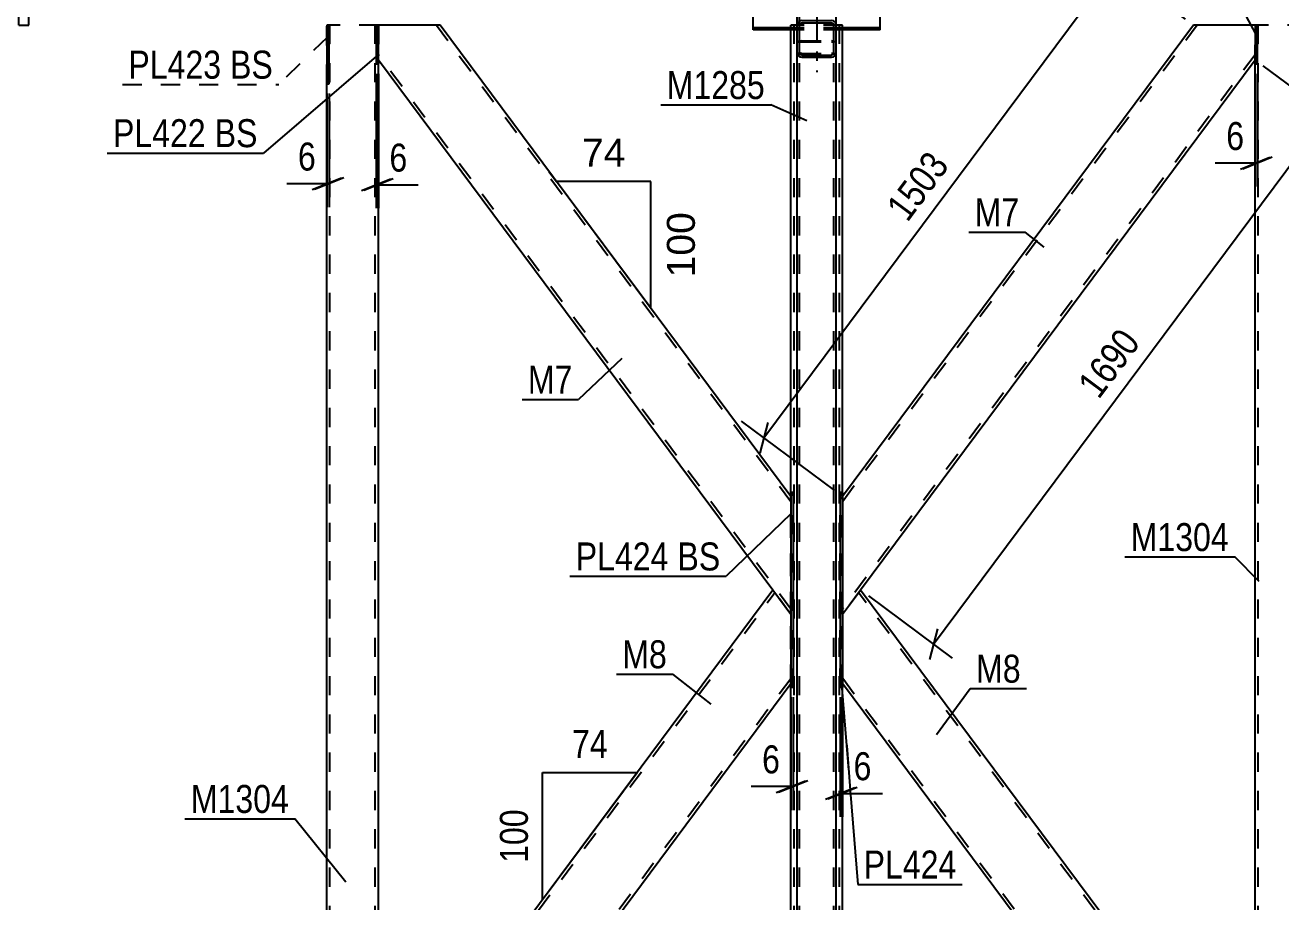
# Model space of a CAD drawing. Header units: millimetres. Extents: x 0 to 1189, y 0 to 841.
# Drawn here: x 77.5 to 206, y 528 to 617.7 of the extents above; entities that cross this region are included whole.
import ezdxf

# ---------------------------------------------------------------- set-up
doc = ezdxf.new("R2010")
doc.units = ezdxf.units.MM
doc.linetypes.add('DXK_LINE_DOT2', pattern=[3.9198, 1.9599, -1.9599])
doc.linetypes.add('DXK_LINE_DOT3', pattern=[5.9187, 2.979, -0.9799, 0.9799, -0.9799])
doc.styles.add('Arial', font='ARIAL.TTF', dxfattribs={"height": 0.2})
doc.styles.add('Arial Narrow', font='ARIALN.TTF', dxfattribs={"height": 0.2})

# ---------------------------------------------------------------- blocks, each defined once
blk = doc.blocks.new('Part-814407264-3903 - 3878')
at = {"color": 7, "linetype": 'DXK_LINE_DOT2'}
for p, q in [((160.94, 549.92), (160.94, 569.88)), ((161.18, 569.88), (160.94, 569.88)), ((161.18, 549.92), (161.18, 569.88)), ((161.18, 549.92), (160.94, 549.92))]:
    blk.add_line(p, q, dxfattribs=at)
blk = doc.blocks.new('Part-814407264-3905 - 3878')
at = {"color": 7, "linetype": 'DXK_LINE_DOT2'}
for p, q in [((155.9, 549.92), (155.9, 569.87)), ((156.14, 569.87), (155.9, 569.87)), ((156.14, 549.92), (156.14, 569.87)), ((156.14, 549.92), (155.9, 549.92))]:
    blk.add_line(p, q, dxfattribs=at)
blk = doc.blocks.new('Part-814407264-3906 - 3878')
at = {"color": 2, "linetype": 'Continuous'}
for p, q in [((156.14, 569.87), (155.9, 569.87)), ((155.9, 569.87), (155.9, 549.92)), ((156.14, 569.87), (156.14, 549.92)), ((156.14, 549.92), (155.9, 549.92))]:
    blk.add_line(p, q, dxfattribs=at)
blk = doc.blocks.new('Part-814407264-3975 - 3878')
at = {"color": 2, "linetype": 'Continuous'}
for p, q in [((203.64, 617.7), (203.4, 617.7)), ((203.4, 617.7), (203.4, 613.72)), ((203.64, 613.72), (203.64, 617.7)), ((203.4, 613.72), (203.64, 613.72))]:
    blk.add_line(p, q, dxfattribs=at)
blk = doc.blocks.new('Part-814407264-4253 - 3878')
at = {"color": 2, "linetype": 'Continuous'}
for p, q in [((155.9, 569.87), (155.9, 617.7)), ((161.18, 569.88), (161.18, 617.7)), ((155.9, 502.1), (155.9, 549.92)), ((161.18, 502.1), (161.18, 549.92))]:
    blk.add_line(p, q, dxfattribs=at)
at = {"color": 7, "linetype": 'DXK_LINE_DOT2'}
for p, q in [((161.18, 617.7), (155.9, 617.7)), ((156.22, 502.1), (156.22, 617.7)), ((160.86, 502.1), (160.86, 617.7)), ((155.9, 549.92), (155.9, 569.87)), ((161.18, 549.92), (161.18, 569.88)), ((155.9, 502.1), (161.18, 502.1))]:
    blk.add_line(p, q, dxfattribs=at)
blk = doc.blocks.new('Part-814407264-4040 - 3878')
at = {"color": 2, "linetype": 'Continuous'}
for p, q in [((161.18, 569.88), (160.94, 569.88)), ((160.94, 569.88), (160.94, 549.92)), ((161.18, 569.88), (161.18, 549.92)), ((161.18, 549.92), (160.94, 549.92))]:
    blk.add_line(p, q, dxfattribs=at)
blk = doc.blocks.new('Part-814407264-3990 - 3878')
at = {"color": 7, "linetype": 'DXK_LINE_DOT2'}
for p, q in [((108.4, 617.7), (108.64, 617.7)), ((108.4, 617.7), (108.4, 611.7)), ((108.64, 617.7), (108.64, 611.7)), ((108.4, 611.7), (108.64, 611.7))]:
    blk.add_line(p, q, dxfattribs=at)
blk = doc.blocks.new('Part-814407264-4213 - 3878')
at = {"color": 2, "linetype": 'Continuous'}
for p, q in [((154.05, 559.9), (113.68, 505.67)), ((155.9, 557.41), (154.05, 559.9)), ((120, 502.1), (155.9, 550.33)), ((119.2, 502.1), (113.68, 502.1)), ((119.98, 502.1), (119.2, 502.1))]:
    blk.add_line(p, q, dxfattribs=at)
at = {"color": 7, "linetype": 'DXK_LINE_DOT2'}
for p, q in [((113.68, 505.14), (154.25, 559.63)), ((155.9, 550.33), (155.9, 557.41)), ((119.6, 502.1), (155.9, 550.86)), ((113.68, 505.67), (113.68, 502.1)), ((120, 502.1), (119.98, 502.1)), ((120, 502.1), (119.98, 502.1))]:
    blk.add_line(p, q, dxfattribs=at)
blk = doc.blocks.new('Part-814407264-3995 - 3878')
at = {"color": 2, "linetype": 'Continuous'}
for p, q in [((108.64, 617.7), (108.4, 617.7)), ((108.4, 617.7), (108.4, 611.7)), ((108.64, 611.7), (108.64, 617.7)), ((108.4, 611.7), (108.64, 611.7))]:
    blk.add_line(p, q, dxfattribs=at)
blk = doc.blocks.new('Part-814407264-4010 - 3878')
at = {"color": 2, "linetype": 'Continuous'}
for p, q in [((113.68, 617.7), (113.44, 617.7)), ((113.44, 617.7), (113.44, 613.72)), ((113.68, 613.72), (113.68, 617.7)), ((113.44, 613.72), (113.68, 613.72))]:
    blk.add_line(p, q, dxfattribs=at)
blk = doc.blocks.new('Part-814407264-4078 - 3878')
at = {"color": 7, "linetype": 'DXK_LINE_DOT2'}
for p, q in [((203.4, 617.7), (203.64, 617.7)), ((203.4, 617.7), (203.4, 613.72)), ((203.64, 617.7), (203.64, 613.72)), ((203.4, 613.72), (203.64, 613.72))]:
    blk.add_line(p, q, dxfattribs=at)
blk = doc.blocks.new('Part-814407264-4144 - 3878')
at = {"color": 7, "linetype": 'DXK_LINE_DOT2'}
for p, q in [((165.04, 629.65), (152.04, 629.65)), ((152.04, 617.7), (152.04, 629.65)), ((152.04, 629.43), (165.04, 629.43)), ((165.04, 617.7), (165.04, 629.65)), ((161.18, 617.43), (155.9, 617.43)), ((161.18, 617.21), (155.9, 617.21)), ((165.04, 617.21), (165.04, 617.43))]:
    blk.add_line(p, q, dxfattribs=at)
at = {"color": 2, "linetype": 'Continuous'}
for p, q in [((152.04, 617.21), (152.04, 617.7)), ((155.9, 617.43), (152.04, 617.43)), ((155.9, 617.21), (152.04, 617.21)), ((165.04, 617.43), (161.18, 617.43)), ((165.04, 617.21), (161.18, 617.21)), ((165.04, 617.43), (165.04, 617.7)), ((165.04, 617.21), (165.04, 617.43))]:
    blk.add_line(p, q, dxfattribs=at)
blk = doc.blocks.new('Part-814407264-4145 - 3878')
at = {"color": 7, "linetype": 'DXK_LINE_DOT3'}
blk.add_line((158.54, 630.81), (158.54, 612.87), dxfattribs=at)
at = {"color": 7, "linetype": 'DXK_LINE_DOT2'}
for p, q in [((156.54, 629.01), (156.58, 629.21)), ((156.54, 622.23), (156.54, 629.01)), ((156.8, 629.11), (156.78, 629.01)), ((156.78, 617.72), (156.78, 629.01)), ((156.85, 629.19), (156.8, 629.11)), ((156.84, 629.48), (156.93, 629.5)), ((156.93, 629.25), (156.85, 629.19)), ((156.93, 629.5), (157.02, 629.52)), ((157.02, 629.27), (156.93, 629.25)), ((157.02, 629.52), (160.06, 629.52)), ((157.02, 629.27), (160.06, 629.27)), ((160.06, 629.52), (160.25, 629.48)), ((160.16, 629.25), (160.06, 629.27)), ((160.23, 629.19), (160.16, 629.25)), ((160.29, 629.11), (160.23, 629.19)), ((160.3, 629.01), (160.29, 629.11)), ((160.3, 614.86), (160.3, 629.01)), ((160.51, 629.21), (160.54, 629.01)), ((160.54, 622.23), (160.54, 629.01)), ((156.58, 625.58), (156.54, 625.78)), ((156.78, 625.78), (156.8, 625.68)), ((156.8, 625.68), (156.85, 625.6)), ((157.02, 625.27), (156.84, 625.31)), ((156.85, 625.6), (156.93, 625.54)), ((156.93, 625.54), (157.02, 625.52)), ((157.02, 625.52), (160.06, 625.52)), ((157.02, 625.27), (160.06, 625.27)), ((160.06, 625.52), (160.16, 625.54)), ((160.25, 625.31), (160.06, 625.27)), ((160.16, 625.54), (160.23, 625.6)), ((160.23, 625.6), (160.29, 625.68)), ((160.29, 625.68), (160.3, 625.78)), ((160.54, 625.78), (160.51, 625.58)), ((156.54, 614.86), (156.54, 617.72)), ((160.54, 614.86), (160.54, 617.72))]:
    blk.add_line(p, q, dxfattribs=at)
at = {"color": 2, "linetype": 'Continuous'}
for p, q in [((156.54, 617.72), (156.54, 622.23)), ((160.54, 617.72), (160.54, 622.23)), ((157.02, 618.17), (156.84, 618.14)), ((157.02, 618.17), (160.06, 618.17)), ((160.25, 618.14), (160.06, 618.17)), ((156.58, 617.89), (156.54, 617.72)), ((156.54, 614.86), (156.54, 617.72)), ((156.68, 618.04), (156.58, 617.89)), ((156.84, 618.14), (156.68, 618.04)), ((156.78, 617.72), (156.8, 617.8)), ((156.78, 614.86), (156.78, 617.72)), ((156.8, 617.8), (156.85, 617.88)), ((156.85, 617.88), (156.93, 617.93)), ((156.93, 617.93), (157.02, 617.94)), ((157.02, 617.94), (160.06, 617.94)), ((160.06, 617.94), (160.16, 617.93)), ((160.16, 617.93), (160.23, 617.88)), ((160.23, 617.88), (160.29, 617.8)), ((160.4, 618.04), (160.25, 618.14)), ((160.29, 617.8), (160.3, 617.72)), ((160.3, 614.86), (160.3, 617.72)), ((160.51, 617.89), (160.4, 618.04)), ((160.54, 617.72), (160.51, 617.89)), ((160.54, 614.86), (160.54, 617.72)), ((156.54, 614.86), (156.58, 614.69)), ((156.58, 614.69), (156.68, 614.54)), ((156.68, 614.54), (156.84, 614.45)), ((156.8, 614.78), (156.78, 614.86)), ((156.85, 614.7), (156.8, 614.78)), ((156.84, 614.45), (157.02, 614.41)), ((156.93, 614.65), (156.85, 614.7)), ((157.02, 614.64), (156.93, 614.65)), ((157.02, 614.64), (160.06, 614.64)), ((157.02, 614.41), (160.06, 614.41)), ((160.16, 614.65), (160.06, 614.64)), ((160.06, 614.41), (160.25, 614.45)), ((160.23, 614.7), (160.16, 614.65)), ((160.29, 614.78), (160.23, 614.7)), ((160.25, 614.45), (160.4, 614.54)), ((160.3, 614.86), (160.29, 614.78)), ((160.4, 614.54), (160.51, 614.69)), ((160.51, 614.69), (160.54, 614.86))]:
    blk.add_line(p, q, dxfattribs=at)
at = {"color": 7, "linetype": 'DXK_LINE_DOT2'}
for centre, start, end in [((157.04, 629.03), 114.3196, 159.2414), ((160.04, 629.03), 20.7586, 65.6804), ((157.04, 625.76), 200.7586, 245.6804), ((160.04, 625.76), 294.3196, 339.2414)]:
    blk.add_arc(centre, 0.496, start, end, dxfattribs=at)
blk = doc.blocks.new('Part-814407264-4168 - 3878')
at = {"color": 2, "linetype": 'Continuous'}
for p, q in [((76.9, 617.7), (76.9, 629.7)), ((77.9, 629.7), (76.9, 629.7)), ((77.9, 617.7), (77.9, 629.7)), ((76.9, 617.7), (77.9, 617.7))]:
    blk.add_line(p, q, dxfattribs=at)
blk = doc.blocks.new('Part-814407264-4233 - 3878')
at = {"color": 2, "linetype": 'Continuous'}
for p, q in [((161.18, 557.42), (163.03, 559.9)), ((203.4, 505.67), (163.03, 559.9)), ((197.09, 502.1), (161.18, 550.32)), ((203.4, 502.1), (197.11, 502.1))]:
    blk.add_line(p, q, dxfattribs=at)
at = {"color": 7, "linetype": 'DXK_LINE_DOT2'}
for p, q in [((203.4, 505.14), (162.83, 559.63)), ((161.18, 550.32), (161.18, 557.42)), ((197.49, 502.1), (161.18, 550.86)), ((203.4, 502.1), (203.4, 505.67)), ((197.09, 502.1), (197.11, 502.1)), ((197.11, 502.1), (197.09, 502.1))]:
    blk.add_line(p, q, dxfattribs=at)
blk = doc.blocks.new('Part-814407264-4263 - 3878')
at = {"color": 7, "linetype": 'DXK_LINE_DOT2'}
for p, q in [((208.68, 617.7), (203.4, 617.7)), ((203.4, 613.72), (203.4, 617.7)), ((203.72, 502.1), (203.72, 617.7)), ((208.36, 502.1), (208.36, 617.7)), ((208.68, 614.12), (208.68, 617.7)), ((203.4, 502.1), (203.4, 506.07)), ((208.68, 502.1), (208.68, 506.07)), ((203.4, 502.1), (208.68, 502.1))]:
    blk.add_line(p, q, dxfattribs=at)
at = {"color": 2, "linetype": 'Continuous'}
for p, q in [((203.4, 506.07), (203.4, 613.72)), ((208.68, 506.07), (208.68, 614.12))]:
    blk.add_line(p, q, dxfattribs=at)
blk = doc.blocks.new('Part-814407264-4268 - 3878')
at = {"color": 7, "linetype": 'DXK_LINE_DOT2'}
for p, q in [((156.58, 615.98), (156.54, 615.92)), ((156.54, 614.86), (156.54, 615.92)), ((156.68, 616.03), (156.58, 615.98)), ((156.84, 616.07), (156.68, 616.03)), ((156.78, 615.92), (156.8, 615.95)), ((156.78, 502.1), (156.78, 615.92)), ((156.8, 615.95), (156.85, 615.98)), ((157.02, 616.08), (156.84, 616.07)), ((156.85, 615.98), (156.93, 615.99)), ((156.93, 615.99), (157.02, 616)), ((157.02, 616.08), (160.06, 616.08)), ((157.02, 616), (160.06, 616)), ((160.25, 616.07), (160.06, 616.08)), ((160.06, 616), (160.16, 615.99)), ((160.16, 615.99), (160.23, 615.98)), ((160.23, 615.98), (160.29, 615.95)), ((160.25, 616.07), (160.29, 616.06)), ((160.29, 616.06), (160.4, 616.03)), ((160.29, 615.95), (160.3, 615.92)), ((160.3, 502.1), (160.3, 615.92)), ((160.51, 615.98), (160.4, 616.03)), ((160.54, 615.92), (160.51, 615.98)), ((160.54, 614.86), (160.54, 615.92)), ((156.54, 614.87), (156.58, 614.81)), ((156.58, 614.81), (156.68, 614.76)), ((156.68, 614.76), (156.84, 614.72)), ((156.8, 614.84), (156.78, 614.87)), ((156.85, 614.82), (156.8, 614.84)), ((156.84, 614.72), (156.85, 614.72)), ((156.93, 614.8), (156.85, 614.82)), ((156.85, 614.72), (157.02, 614.71)), ((157.02, 614.79), (156.93, 614.8)), ((157.02, 614.79), (160.06, 614.79)), ((157.02, 614.71), (160.06, 614.71)), ((160.16, 614.8), (160.06, 614.79)), ((160.06, 614.71), (160.25, 614.72)), ((160.23, 614.82), (160.16, 614.8)), ((160.29, 614.84), (160.23, 614.82)), ((160.25, 614.72), (160.4, 614.76)), ((160.3, 614.87), (160.29, 614.84)), ((160.4, 614.76), (160.51, 614.81)), ((160.51, 614.81), (160.54, 614.87)), ((156.84, 512.84), (157.02, 512.99)), ((157.02, 512.99), (160.06, 512.99)), ((160.06, 512.99), (160.25, 512.84)), ((156.54, 511.07), (156.58, 511.8)), ((157.02, 512.03), (156.93, 511.96)), ((157.02, 512.03), (160.06, 512.03)), ((160.16, 511.96), (160.06, 512.03)), ((160.51, 511.8), (160.54, 511.07)), ((156.8, 511.44), (156.78, 511.07)), ((160.3, 511.07), (160.29, 511.44)), ((156.85, 502.1), (156.84, 502.1))]:
    blk.add_line(p, q, dxfattribs=at)
at = {"color": 2, "linetype": 'Continuous'}
for p, q in [((156.54, 502.1), (156.54, 614.86)), ((160.54, 502.1), (160.54, 614.86)), ((160.51, 502.1), (156.54, 502.1)), ((160.54, 502.1), (160.51, 502.1))]:
    blk.add_line(p, q, dxfattribs=at)
at = {"color": 7, "linetype": 'DXK_LINE_DOT2'}
for centre, radius, start, end in [((159.38, 511.66), 2.8, 154.9542, 176.9973), ((157.71, 511.66), 2.8, 3.0027, 25.0458), ((158.2, 511.36), 1.4, 154.9542, 176.9973), ((158.89, 511.36), 1.4, 3.0027, 25.0458)]:
    blk.add_arc(centre, radius, start, end, dxfattribs=at)
blk = doc.blocks.new('Part-814407264-4273 - 3878')
at = {"color": 7, "linetype": 'DXK_LINE_DOT2'}
for p, q in [((113.68, 617.7), (108.4, 617.7)), ((108.4, 611.7), (108.4, 617.7)), ((108.72, 502.1), (108.72, 617.7)), ((113.36, 502.1), (113.36, 617.7)), ((113.68, 614.12), (113.68, 617.7)), ((108.4, 502.1), (108.4, 508.1)), ((113.68, 502.1), (113.68, 506.07)), ((108.4, 502.1), (113.68, 502.1))]:
    blk.add_line(p, q, dxfattribs=at)
at = {"color": 2, "linetype": 'Continuous'}
for p, q in [((113.68, 506.07), (113.68, 614.12)), ((108.4, 508.1), (108.4, 611.7))]:
    blk.add_line(p, q, dxfattribs=at)
blk = doc.blocks.new('Part-814407264-4288 - 3878')
at = {"color": 2, "linetype": 'Continuous'}
for p, q in [((113.68, 615.19), (113.68, 617.7)), ((119.98, 617.7), (113.68, 617.7)), ((155.9, 569.47), (120, 617.7)), ((154.05, 559.9), (113.68, 614.12))]:
    blk.add_line(p, q, dxfattribs=at)
at = {"color": 7, "linetype": 'DXK_LINE_DOT2'}
for p, q in [((155.9, 568.93), (119.6, 617.7)), ((120, 617.7), (119.98, 617.7)), ((120, 617.7), (119.98, 617.7)), ((113.68, 614.12), (113.68, 615.19)), ((113.68, 614.12), (113.68, 614.78)), ((155.9, 557.95), (113.68, 614.66)), ((155.9, 557.41), (155.9, 569.47)), ((155.9, 557.41), (154.05, 559.9))]:
    blk.add_line(p, q, dxfattribs=at)
blk = doc.blocks.new('Part-814407264-4333 - 3878')
at = {"color": 2, "linetype": 'Continuous'}
for p, q in [((197.09, 617.7), (161.18, 569.48)), ((203.4, 617.7), (197.11, 617.7)), ((203.4, 614.12), (163.03, 559.9))]:
    blk.add_line(p, q, dxfattribs=at)
at = {"color": 7, "linetype": 'DXK_LINE_DOT2'}
for p, q in [((197.49, 617.7), (161.18, 568.94)), ((197.09, 617.7), (197.11, 617.7)), ((197.11, 617.7), (197.09, 617.7)), ((203.4, 617.7), (203.4, 614.12)), ((203.4, 614.66), (161.18, 557.95)), ((161.18, 557.42), (161.18, 569.48)), ((163.03, 559.9), (161.18, 557.42))]:
    blk.add_line(p, q, dxfattribs=at)
blk = doc.blocks.new('Part-814407264-4367 - 3878')
at = {"color": 7, "linetype": 'DXK_LINE_DOT2'}
for p, q in [((113.44, 617.7), (113.68, 617.7)), ((113.44, 617.7), (113.44, 613.72)), ((113.68, 617.7), (113.68, 613.72)), ((113.44, 613.72), (113.68, 613.72))]:
    blk.add_line(p, q, dxfattribs=at)
blk = doc.blocks.new('AngleDimension-814407264-13877 - 3878')
at = {"color": 7, "linetype": 'Continuous'}
for p, q in [((130.48, 541.22), (140.15, 541.22)), ((130.48, 528.23), (140.15, 541.22)), ((130.48, 528.23), (130.48, 541.22)), ((136.25, 535.99), (140.15, 541.22))]:
    blk.add_line(p, q, dxfattribs=at)
at = {"color": 0}
for points in [[(137.74, 542.12), (137.74, 546.32), (132.89, 546.32), (132.89, 542.12)], [(129.58, 538.07), (125.38, 538.07), (125.38, 531.38), (129.58, 531.38)]]:
    blk.add_wipeout(points, dxfattribs=at)
at = {"color": 3, "style": 'Arial Narrow'}
blk.add_text('74', height=2.863, dxfattribs=at).set_placement((133.49, 542.72))
blk.add_text('100', height=2.863, rotation=90.0002, dxfattribs=at).set_placement((128.98, 531.98))
blk = doc.blocks.new('StraightDimension-814407264-13410 - 3878')
at = {"color": 7, "linetype": 'Continuous'}
for p, q in [((155.9, 548.92), (155.9, 537.39)), ((156.14, 548.92), (156.14, 537.39)), ((155.9, 539.79), (151.83, 539.79)), ((155.9, 539.79), (151.83, 539.79)), ((154.4, 539.19), (157.4, 540.39)), ((157.64, 540.39), (154.64, 539.19)), ((155.9, 539.79), (156.14, 539.79))]:
    blk.add_line(p, q, dxfattribs=at)
at = {"color": 0}
blk.add_wipeout([(155.38, 540.54), (155.38, 544.74), (152.35, 544.74), (152.35, 540.54)], dxfattribs=at)
at = {"color": 3, "style": 'Arial Narrow'}
blk.add_text('6', height=2.86, dxfattribs=at).set_placement((152.95, 541.14))
blk = doc.blocks.new('StraightDimension-814407264-4746 - 3878')
at = {"color": 7, "linetype": 'Continuous'}
for p, q in [((196.28, 618.29), (186.76, 625.39)), ((188.63, 622.13), (189.46, 625.25)), ((153.14, 575.46), (189.04, 623.69)), ((160.38, 570.07), (150.85, 577.17)), ((153.55, 577.03), (152.72, 573.9))]:
    blk.add_line(p, q, dxfattribs=at)
at = {"color": 0}
blk.add_wipeout([(173.03, 603.44), (169.66, 605.95), (164.58, 599.12), (167.95, 596.61)], dxfattribs=at)
at = {"color": 3, "style": 'Arial Narrow'}
blk.add_text('1503', height=2.863, rotation=53.3309, dxfattribs=at).set_placement((167.82, 597.45))
blk = doc.blocks.new('StraightDimension-814407264-4775 - 3878')
at = {"color": 7, "linetype": 'Continuous'}
for p, q in [((204.2, 613.53), (212.78, 607.14)), ((210.44, 607.01), (211.27, 610.13)), ((170.49, 554.35), (210.86, 608.57)), ((163.83, 559.3), (172.41, 552.91)), ((170.9, 555.91), (170.07, 552.79))]:
    blk.add_line(p, q, dxfattribs=at)
at = {"color": 0}
blk.add_wipeout([(192.61, 585.32), (189.24, 587.83), (184.16, 581), (187.53, 578.49)], dxfattribs=at)
at = {"color": 3, "style": 'Arial Narrow'}
blk.add_text('1690', height=2.863, rotation=53.3309, dxfattribs=at).set_placement((187.4, 579.33))
blk = doc.blocks.new('StraightDimension-814407264-4991 - 3878')
at = {"color": 7, "linetype": 'Continuous'}
for p, q in [((203.4, 612.72), (203.4, 601.17)), ((203.64, 612.72), (203.64, 601.17)), ((201.9, 602.97), (204.9, 604.17)), ((205.14, 604.17), (202.14, 602.97)), ((203.4, 603.57), (199.32, 603.57)), ((203.4, 603.57), (199.32, 603.57)), ((203.4, 603.57), (203.64, 603.57))]:
    blk.add_line(p, q, dxfattribs=at)
at = {"color": 0}
blk.add_wipeout([(202.88, 604.32), (202.88, 608.52), (199.85, 608.52), (199.85, 604.32)], dxfattribs=at)
at = {"color": 3, "style": 'Arial Narrow'}
blk.add_text('6', height=2.86, dxfattribs=at).set_placement((200.45, 604.92))
blk = doc.blocks.new('AngleDimension-814407264-5055 - 3878')
at = {"color": 7, "linetype": 'Continuous'}
for p, q in [((131.14, 602.72), (131.9, 601.71)), ((141.57, 601.71), (131.9, 601.71)), ((141.57, 588.72), (131.9, 601.71)), ((141.57, 588.72), (141.57, 601.71))]:
    blk.add_line(p, q, dxfattribs=at)
at = {"color": 0}
for points in [[(139.56, 602.61), (139.56, 606.81), (133.91, 606.81), (133.91, 602.61)], [(146.67, 599.15), (142.47, 599.15), (142.47, 591.28), (146.67, 591.28)]]:
    blk.add_wipeout(points, dxfattribs=at)
at = {"color": 3, "style": 'Arial'}
blk.add_text('74', height=2.865, dxfattribs=at).set_placement((134.51, 603.21))
blk.add_text('100', height=2.865, rotation=90.0002, dxfattribs=at).set_placement((146.07, 591.88))
blk = doc.blocks.new('StraightDimension-814407264-13289 - 3878')
at = {"color": 7, "linetype": 'Continuous'}
for p, q in [((113.44, 612.72), (113.44, 598.96)), ((113.68, 612.72), (113.68, 598.96)), ((111.94, 600.76), (114.94, 601.96)), ((115.18, 601.96), (112.18, 600.76)), ((113.44, 601.36), (113.68, 601.36)), ((113.68, 601.36), (117.76, 601.36)), ((113.68, 601.36), (117.76, 601.36))]:
    blk.add_line(p, q, dxfattribs=at)
at = {"color": 0}
blk.add_wipeout([(117.23, 602.11), (117.23, 606.31), (114.21, 606.31), (114.21, 602.11)], dxfattribs=at)
at = {"color": 3, "style": 'Arial Narrow'}
blk.add_text('6', height=2.86, dxfattribs=at).set_placement((114.81, 602.71))
blk = doc.blocks.new('StraightDimension-814407264-13272 - 3878')
at = {"color": 7, "linetype": 'Continuous'}
for p, q in [((108.4, 610.7), (108.4, 599.07)), ((108.64, 610.7), (108.64, 599.07)), ((108.4, 601.47), (104.32, 601.47)), ((108.4, 601.47), (104.32, 601.47)), ((106.9, 600.87), (109.9, 602.07)), ((110.14, 602.07), (107.14, 600.87)), ((108.4, 601.47), (108.64, 601.47))]:
    blk.add_line(p, q, dxfattribs=at)
at = {"color": 0}
blk.add_wipeout([(107.88, 602.22), (107.88, 606.42), (104.85, 606.42), (104.85, 602.22)], dxfattribs=at)
at = {"color": 3, "style": 'Arial Narrow'}
blk.add_text('6', height=2.86, dxfattribs=at).set_placement((105.45, 602.82))
blk = doc.blocks.new('StraightDimension-814407264-13393 - 3878')
at = {"color": 7, "linetype": 'Continuous'}
for p, q in [((160.94, 548.92), (160.94, 536.69)), ((161.18, 548.92), (161.18, 536.69)), ((159.44, 538.49), (162.44, 539.69)), ((162.68, 539.69), (159.68, 538.49)), ((160.94, 539.09), (161.18, 539.09)), ((161.18, 539.09), (165.26, 539.09)), ((161.18, 539.09), (165.26, 539.09))]:
    blk.add_line(p, q, dxfattribs=at)
at = {"color": 0}
blk.add_wipeout([(164.74, 539.84), (164.74, 544.04), (161.71, 544.04), (161.71, 539.84)], dxfattribs=at)
at = {"color": 3, "style": 'Arial Narrow'}
blk.add_text('6', height=2.86, dxfattribs=at).set_placement((162.31, 540.44))
blk = doc.blocks.new('Mark-814407264-4036 - 3878')
at = {"color": 0}
blk.add_wipeout([(172.84, 530.38), (172.84, 533.38), (163.34, 533.38), (163.34, 530.38)], dxfattribs=at)
blk.add_wipeout([(172.84, 530.38), (172.84, 533.38), (163.34, 533.38), (163.34, 530.38)], dxfattribs=at)
at = {"color": 30, "linetype": 'Continuous'}
for p, q in [((161.08, 550.27), (162.74, 529.78)), ((162.74, 529.78), (173.44, 529.78))]:
    blk.add_line(p, q, dxfattribs=at)
at = {"color": 3, "style": 'Arial Narrow'}
blk.add_text('PL424', height=2.863, dxfattribs=at).set_placement((163.34, 530.38))
blk = doc.blocks.new('MarkSet-814407264-5420 - 3878')
at = {"color": 0}
for points in [[(97.6, 612.22), (97.6, 615.22), (88.1, 615.22), (88.1, 612.22)], [(102.88, 612.22), (102.88, 615.22), (98.5, 615.22), (98.5, 612.22)]]:
    blk.add_wipeout(points, dxfattribs=at)
for points in [[(97.6, 612.22), (97.6, 615.22), (88.1, 615.22), (88.1, 612.22)], [(102.88, 612.22), (102.88, 615.22), (98.5, 615.22), (98.5, 612.22)]]:
    blk.add_wipeout(points, dxfattribs=at)
at = {"color": 30, "linetype": 'DXK_LINE_DOT2'}
for p in [(108.46, 616.48), (87.5, 611.62)]:
    blk.add_line(p, (103.48, 611.62), dxfattribs=at)
at = {"color": 3, "style": 'Arial Narrow'}
for s, p in [('PL423', (88.1, 612.22)), ('BS', (98.5, 612.22))]:
    blk.add_text(s, height=2.863, dxfattribs=at).set_placement(p)
blk = doc.blocks.new('Mark-814407264-4209 - 3878')
at = {"color": 0}
blk.add_wipeout([(143.2, 551.89), (143.2, 554.89), (138.64, 554.89), (138.64, 551.89)], dxfattribs=at)
blk.add_wipeout([(143.2, 551.89), (143.2, 554.89), (138.64, 554.89), (138.64, 551.89)], dxfattribs=at)
at = {"color": 30, "linetype": 'Continuous'}
for p in [(138.04, 551.29), (147.74, 548.21)]:
    blk.add_line(p, (143.8, 551.29), dxfattribs=at)
at = {"color": 3, "style": 'Arial Narrow'}
blk.add_text('M8', height=2.863, dxfattribs=at).set_placement((138.64, 551.89))
blk = doc.blocks.new('Mark-814407264-4229 - 3878')
at = {"color": 0}
blk.add_wipeout([(179.42, 550.42), (179.42, 553.42), (174.85, 553.42), (174.85, 550.42)], dxfattribs=at)
blk.add_wipeout([(179.42, 550.42), (179.42, 553.42), (174.85, 553.42), (174.85, 550.42)], dxfattribs=at)
at = {"color": 30, "linetype": 'Continuous'}
for p, q in [((170.8, 545.12), (174.25, 549.82)), ((174.25, 549.82), (180.02, 549.82))]:
    blk.add_line(p, q, dxfattribs=at)
at = {"color": 3, "style": 'Arial Narrow'}
blk.add_text('M8', height=2.863, dxfattribs=at).set_placement((174.85, 550.42))
blk = doc.blocks.new('Mark-814407264-4259 - 3878')
at = {"color": 0}
blk.add_wipeout([(200.72, 563.88), (200.72, 566.88), (190.67, 566.88), (190.67, 563.88)], dxfattribs=at)
blk.add_wipeout([(200.72, 563.88), (200.72, 566.88), (190.67, 566.88), (190.67, 563.88)], dxfattribs=at)
at = {"color": 30, "linetype": 'Continuous'}
for p in [(190.07, 563.28), (203.83, 560.76)]:
    blk.add_line(p, (201.32, 563.28), dxfattribs=at)
at = {"color": 3, "style": 'Arial Narrow'}
blk.add_text('M1304', height=2.863, dxfattribs=at).set_placement((190.67, 563.88))
blk = doc.blocks.new('Mark-814407264-4264 - 3878')
at = {"color": 0}
blk.add_wipeout([(153.24, 610.13), (153.24, 613.13), (143.19, 613.13), (143.19, 610.13)], dxfattribs=at)
blk.add_wipeout([(153.24, 610.13), (153.24, 613.13), (143.19, 613.13), (143.19, 610.13)], dxfattribs=at)
at = {"color": 30, "linetype": 'Continuous'}
for p in [(142.59, 609.53), (157.53, 607.89)]:
    blk.add_line(p, (153.84, 609.53), dxfattribs=at)
at = {"color": 3, "style": 'Arial Narrow'}
blk.add_text('M1285', height=2.863, dxfattribs=at).set_placement((143.19, 610.13))
blk = doc.blocks.new('Mark-814407264-4269 - 3878')
at = {"color": 0}
blk.add_wipeout([(104.54, 537.09), (104.54, 540.09), (94.49, 540.09), (94.49, 537.09)], dxfattribs=at)
blk.add_wipeout([(104.54, 537.09), (104.54, 540.09), (94.49, 540.09), (94.49, 537.09)], dxfattribs=at)
at = {"color": 30, "linetype": 'Continuous'}
for p in [(93.89, 536.49), (110.36, 529.99)]:
    blk.add_line(p, (105.14, 536.49), dxfattribs=at)
at = {"color": 3, "style": 'Arial Narrow'}
blk.add_text('M1304', height=2.863, dxfattribs=at).set_placement((94.49, 537.09))
blk = doc.blocks.new('Mark-814407264-4284 - 3878')
at = {"color": 0}
blk.add_wipeout([(133.55, 579.99), (133.55, 582.99), (128.98, 582.99), (128.98, 579.99)], dxfattribs=at)
blk.add_wipeout([(133.55, 579.99), (133.55, 582.99), (128.98, 582.99), (128.98, 579.99)], dxfattribs=at)
at = {"color": 30, "linetype": 'Continuous'}
for p in [(138.6, 583.59), (128.38, 579.39)]:
    blk.add_line(p, (134.15, 579.39), dxfattribs=at)
at = {"color": 3, "style": 'Arial Narrow'}
blk.add_text('M7', height=2.863, dxfattribs=at).set_placement((128.98, 579.99))
blk = doc.blocks.new('Mark-814407264-4329 - 3878')
at = {"color": 0}
blk.add_wipeout([(179.27, 597.12), (179.27, 600.12), (174.7, 600.12), (174.7, 597.12)], dxfattribs=at)
blk.add_wipeout([(179.27, 597.12), (179.27, 600.12), (174.7, 600.12), (174.7, 597.12)], dxfattribs=at)
at = {"color": 30, "linetype": 'Continuous'}
for p in [(174.1, 596.52), (181.81, 594.97)]:
    blk.add_line(p, (179.87, 596.52), dxfattribs=at)
at = {"color": 3, "style": 'Arial Narrow'}
blk.add_text('M7', height=2.863, dxfattribs=at).set_placement((174.7, 597.12))
blk = doc.blocks.new('MarkSet-814407264-5442 - 3878')
at = {"color": 0}
for points in [[(188.73, 633.76), (188.73, 636.76), (179.23, 636.76), (179.23, 633.76)], [(194.01, 633.76), (194.01, 636.76), (189.63, 636.76), (189.63, 633.76)]]:
    blk.add_wipeout(points, dxfattribs=at)
for points in [[(188.73, 633.76), (188.73, 636.76), (179.23, 636.76), (179.23, 633.76)], [(194.01, 633.76), (194.01, 636.76), (189.63, 636.76), (189.63, 633.76)]]:
    blk.add_wipeout(points, dxfattribs=at)
at = {"color": 30, "linetype": 'Continuous'}
for p in [(178.63, 633.16), (203.46, 616.89)]:
    blk.add_line(p, (194.61, 633.16), dxfattribs=at)
at = {"color": 3, "style": 'Arial Narrow'}
for s, p in [('PL422', (179.23, 633.76)), ('BS', (189.63, 633.76))]:
    blk.add_text(s, height=2.863, dxfattribs=at).set_placement(p)
blk = doc.blocks.new('MarkSet-814407264-13104 - 3878')
at = {"color": 0}
for points in [[(96.03, 605.21), (96.03, 608.21), (86.52, 608.21), (86.52, 605.21)], [(101.31, 605.21), (101.31, 608.21), (96.93, 608.21), (96.93, 605.21)]]:
    blk.add_wipeout(points, dxfattribs=at)
for points in [[(96.03, 605.21), (96.03, 608.21), (86.52, 608.21), (86.52, 605.21)], [(101.31, 605.21), (101.31, 608.21), (96.93, 608.21), (96.93, 605.21)]]:
    blk.add_wipeout(points, dxfattribs=at)
at = {"color": 30, "linetype": 'Continuous'}
for p in [(113.5, 614.53), (85.92, 604.61)]:
    blk.add_line(p, (101.91, 604.61), dxfattribs=at)
at = {"color": 3, "style": 'Arial Narrow'}
for s, p in [('PL422', (86.52, 605.21)), ('BS', (96.93, 605.21))]:
    blk.add_text(s, height=2.863, dxfattribs=at).set_placement(p)
blk = doc.blocks.new('MarkSet-814407264-13447 - 3878')
at = {"color": 0}
for points in [[(143.39, 561.9), (143.39, 564.9), (133.88, 564.9), (133.88, 561.9)], [(148.67, 561.9), (148.67, 564.9), (144.29, 564.9), (144.29, 561.9)]]:
    blk.add_wipeout(points, dxfattribs=at)
for points in [[(143.39, 561.9), (143.39, 564.9), (133.88, 564.9), (133.88, 561.9)], [(148.67, 561.9), (148.67, 564.9), (144.29, 564.9), (144.29, 561.9)]]:
    blk.add_wipeout(points, dxfattribs=at)
at = {"color": 30, "linetype": 'Continuous'}
for p in [(155.9, 567.69), (133.28, 561.3)]:
    blk.add_line(p, (149.27, 561.3), dxfattribs=at)
at = {"color": 3, "style": 'Arial Narrow'}
for s, p in [('PL424', (133.88, 561.9)), ('BS', (144.29, 561.9))]:
    blk.add_text(s, height=2.863, dxfattribs=at).set_placement(p)

msp = doc.modelspace()

# ---------------------------------------------------------------- block references
for name in ['Part-814407264-4145 - 3878', 'Part-814407264-4168 - 3878', 'Part-814407264-4144 - 3878', 'Part-814407264-3990 - 3878', 'Part-814407264-3995 - 3878', 'Part-814407264-4273 - 3878', 'Part-814407264-4010 - 3878', 'Part-814407264-4367 - 3878', 'Part-814407264-4288 - 3878', 'Part-814407264-4253 - 3878', 'Part-814407264-4333 - 3878', 'Part-814407264-3975 - 3878', 'Part-814407264-4078 - 3878', 'Part-814407264-4263 - 3878', 'Part-814407264-4268 - 3878', 'Part-814407264-3905 - 3878', 'Part-814407264-3906 - 3878', 'Part-814407264-3903 - 3878', 'Part-814407264-4040 - 3878', 'Part-814407264-4213 - 3878', 'Part-814407264-4233 - 3878']:
    msp.add_blockref(name, (0, 0))

# ---------------------------------------------------------------- next in the draw order: block references
for name in ['StraightDimension-814407264-4746 - 3878', 'MarkSet-814407264-5420 - 3878', 'StraightDimension-814407264-13289 - 3878', 'StraightDimension-814407264-13272 - 3878', 'AngleDimension-814407264-5055 - 3878', 'Mark-814407264-4284 - 3878', 'MarkSet-814407264-13447 - 3878', 'Mark-814407264-4209 - 3878', 'StraightDimension-814407264-13410 - 3878', 'StraightDimension-814407264-13393 - 3878', 'AngleDimension-814407264-13877 - 3878', 'Mark-814407264-4269 - 3878']:
    msp.add_blockref(name, (0, 0))

# ---------------------------------------------------------------- next in the draw order: block references
for name in ['MarkSet-814407264-5442 - 3878', 'MarkSet-814407264-13104 - 3878', 'Mark-814407264-4264 - 3878', 'StraightDimension-814407264-4775 - 3878', 'Mark-814407264-4036 - 3878']:
    msp.add_blockref(name, (0, 0))

# ---------------------------------------------------------------- next in the draw order: block references
for name in ['StraightDimension-814407264-4991 - 3878', 'Mark-814407264-4329 - 3878', 'Mark-814407264-4259 - 3878', 'Mark-814407264-4229 - 3878']:
    msp.add_blockref(name, (0, 0))

doc.saveas('drawing.dxf')
